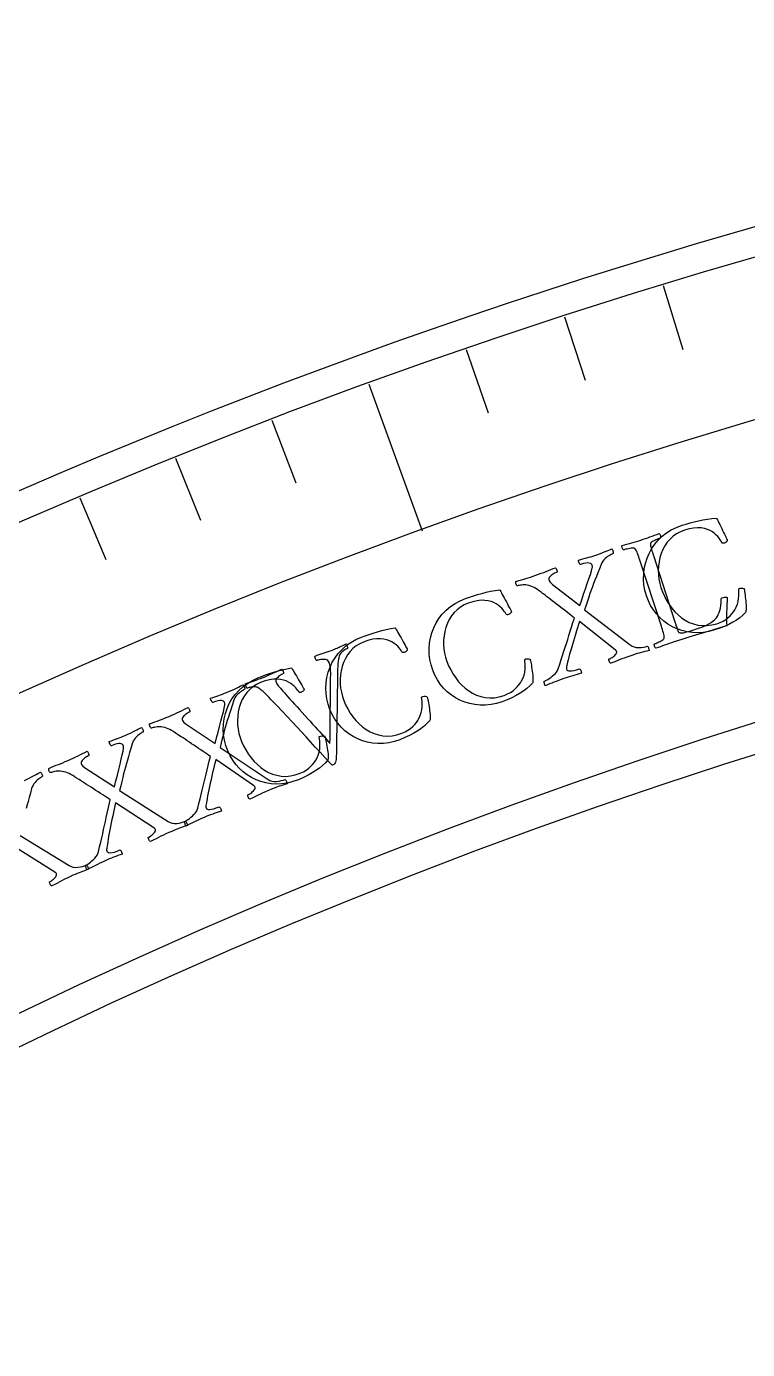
# Model space of a CAD drawing. Header units: millimetres. Extents: x -76 to 76, y -76 to 86.
# Drawn here: x -30.22 to -21.03, y 58.74 to 75.61 of the extents above; entities that cross this region are included whole.
import ezdxf

# ---------------------------------------------------------------- set-up
doc = ezdxf.new("R2010")
doc.units = ezdxf.units.MM
for name, color, linetype in [('CUT_INNER', 6, 'Continuous'), ('CUT_OUTER', 1, 'Continuous'), ('ENGRAVE', 7, 'Continuous'), ('ENGRAVE_FINE', 8, 'Continuous'), ('TEXT', 5, 'Continuous')]:
    doc.layers.add(name, color=color, linetype=linetype)

msp = doc.modelspace()

# ---------------------------------------------------------------- linework, layer by layer
at = {"layer": 'CUT_INNER'}
msp.add_arc((0.0001, -0.0002), 69.5399, 92.274707, 357.539245, dxfattribs=at)
at = {"layer": 'CUT_OUTER'}
msp.add_arc((-0.0035, 0.0066), 75.9926, 99.712835, 124.102167, dxfattribs=at)
at = {"layer": 'ENGRAVE'}
msp.add_lwpolyline([(-25.861, 71.0524), (-25.1805, 69.1827)], dxfattribs=at)
for radius in [75.6124, 73.6227, 69.9276]:
    msp.add_circle((0, 0), radius, dxfattribs=at)
at = {"layer": 'ENGRAVE_FINE'}
for points in [[(-22.1069, 72.3085), (-21.8576, 71.493)], [(-23.3655, 71.9117), (-23.102, 71.1007)], [(-24.617, 71.4929), (-24.3394, 70.6867)], [(-27.0971, 70.5903), (-26.7915, 69.7942)], [(-28.3249, 70.1066), (-28.0055, 69.316)], [(-29.5441, 69.6016), (-29.2109, 68.8166)]]:
    msp.add_lwpolyline(points, dxfattribs=at)
at = {"layer": 'TEXT'}
for points in [[(-21.8665, 69.2512), (-21.8164, 69.2664), (-21.7649, 69.281), (-21.7119, 69.2948), (-21.6573, 69.308), (-21.6016, 69.3198), (-21.5448, 69.3297), (-21.487, 69.3376), (-21.4282, 69.3436), (-21.4269, 69.3411), (-21.4232, 69.3337), (-21.4169, 69.3214), (-21.4081, 69.3042), (-21.3977, 69.2836), (-21.3867, 69.2613), (-21.375, 69.2372), (-21.3626, 69.2114), (-21.3501, 69.1854), (-21.3382, 69.1606), (-21.3268, 69.137), (-21.3159, 69.1146), (-21.3064, 69.0951), (-21.2993, 69.08), (-21.2945, 69.0693), (-21.2921, 69.063), (-21.2908, 69.059), (-21.2916, 69.0543), (-21.2945, 69.0489), (-21.2994, 69.043), (-21.3056, 69.0372), (-21.3123, 69.0323), (-21.3197, 69.0284), (-21.3276, 69.0254), (-21.3346, 69.0236), (-21.3414, 69.0228), (-21.3479, 69.0229), (-21.3541, 69.0239), (-21.3607, 69.0357), (-21.3698, 69.0502), (-21.3812, 69.0672), (-21.3949, 69.0869), (-21.4114, 69.1076), (-21.4312, 69.1279), (-21.4542, 69.1478), (-21.4805, 69.1672), (-21.5103, 69.1847), (-21.5441, 69.1988), (-21.5818, 69.2097), (-21.6234, 69.2173), (-21.6693, 69.22), (-21.72, 69.2162), (-21.7755, 69.2061), (-21.8357, 69.1896), (-21.8889, 69.1694), (-21.9375, 69.1437), (-21.9816, 69.1126), (-22.021, 69.0762), (-22.0559, 69.0353), (-22.0862, 68.9912), (-22.1118, 68.9438), (-22.1328, 68.8931), (-22.1492, 68.8402), (-22.161, 68.7863), (-22.1682, 68.7314), (-22.1708, 68.6754), (-22.169, 68.6195), (-22.163, 68.5649), (-22.1526, 68.5115), (-22.1381, 68.4593), (-22.1176, 68.4025), (-22.0933, 68.3475), (-22.0652, 68.2943), (-22.0334, 68.2429), (-21.9982, 68.1943), (-21.9598, 68.1497), (-21.9183, 68.109), (-21.8736, 68.0722), (-21.826, 68.0403), (-21.7759, 68.0142), (-21.7233, 67.994), (-21.6681, 67.9795), (-21.6106, 67.9719), (-21.5512, 67.9724), (-21.4897, 67.9807), (-21.4261, 67.9971), (-21.383, 68.0126), (-21.3444, 68.0306), (-21.3102, 68.0511), (-21.2806, 68.074), (-21.2547, 68.0983), (-21.2319, 68.1231), (-21.2121, 68.1483), (-21.1954, 68.174), (-21.1765, 68.2097), (-21.1621, 68.2455), (-21.1522, 68.2817), (-21.1468, 68.3181), (-21.1444, 68.3534), (-21.1434, 68.386), (-21.1437, 68.4159), (-21.1455, 68.4432), (-21.1288, 68.4489), (-21.1118, 68.4513), (-21.0948, 68.4505), (-21.0775, 68.4463), (-21.0752, 68.4373), (-21.0727, 68.4245), (-21.07, 68.4078), (-21.0671, 68.3873), (-21.0641, 68.3643), (-21.0613, 68.3404), (-21.0585, 68.3155), (-21.0558, 68.2895), (-21.0536, 68.2637), (-21.052, 68.2393), (-21.0511, 68.2161), (-21.0509, 68.1943), (-21.0514, 68.1749), (-21.0528, 68.1592), (-21.055, 68.1471), (-21.0581, 68.1387), (-21.0934, 68.1048), (-21.1323, 68.0728), (-21.1749, 68.0428), (-21.2211, 68.0146), (-21.2716, 67.9881), (-21.3273, 67.963), (-21.3881, 67.9393), (-21.4541, 67.917), (-21.5261, 67.8977), (-21.5972, 67.8858), (-21.6673, 67.8812), (-21.7364, 67.884), (-21.8038, 67.8935), (-21.8687, 67.9091), (-21.9309, 67.9308), (-21.9906, 67.9585), (-22.0471, 67.9918), (-22.0996, 68.0299), (-22.1482, 68.0729), (-22.1929, 68.1208), (-22.2329, 68.1731), (-22.2676, 68.2292), (-22.2971, 68.2891), (-22.3212, 68.3528), (-22.3405, 68.4225), (-22.3529, 68.492), (-22.3583, 68.5614), (-22.3567, 68.6308), (-22.3486, 68.6991), (-22.3344, 68.7657), (-22.314, 68.8305), (-22.2875, 68.8935), (-22.2549, 68.9536), (-22.2164, 69.01), (-22.1719, 69.0624), (-22.1214, 69.111), (-22.0654, 69.1548), (-22.0042, 69.1928), (-21.9379, 69.2249), (-21.8665, 69.2512)], [(-21.9595, 68.0211), (-21.9588, 68.0188), (-21.9579, 68.016), (-21.9568, 68.0127), (-21.9556, 68.0089), (-21.9524, 67.9991), (-21.9488, 67.9879), (-21.9448, 67.9754), (-21.9403, 67.9614), (-21.9355, 67.9471), (-21.9307, 67.9335), (-21.9258, 67.9206), (-21.9209, 67.9084), (-21.9162, 67.898), (-21.9117, 67.8902), (-21.9076, 67.8851), (-21.9037, 67.8827), (-21.891, 67.8798), (-21.8777, 67.8786), (-21.8636, 67.8791), (-21.8488, 67.8814), (-21.8317, 67.8855), (-21.8106, 67.8912), (-21.7854, 67.8987), (-21.7562, 67.9078), (-21.6454, 67.9433), (-21.6167, 67.9533), (-21.5872, 67.9654), (-21.5568, 67.9796), (-21.5255, 67.9958), (-21.4958, 68.0135), (-21.4701, 68.032), (-21.4483, 68.0513), (-21.4306, 68.0715), (-21.4173, 68.0915), (-21.4054, 68.1139), (-21.3949, 68.1387), (-21.3858, 68.1657), (-21.3786, 68.1959), (-21.3734, 68.2298), (-21.3704, 68.2675), (-21.3696, 68.3089), (-21.3679, 68.3153), (-21.3633, 68.3209), (-21.3556, 68.3258), (-21.345, 68.33), (-21.328, 68.3344), (-21.3136, 68.3364), (-21.3018, 68.3359), (-21.2925, 68.333), (-21.2942, 68.2873), (-21.2961, 68.24), (-21.2981, 68.1914), (-21.3005, 68.1413), (-21.3019, 68.0925), (-21.3015, 68.0479), (-21.2992, 68.0076), (-21.295, 67.9715), (-21.3746, 67.9468), (-21.4541, 67.9225), (-21.5334, 67.8988), (-21.6127, 67.8756), (-21.6943, 67.8515), (-21.7808, 67.8252), (-21.8721, 67.7966), (-21.9682, 67.7658), (-22.0014, 67.7548), (-22.0328, 67.744), (-22.0622, 67.7334), (-22.0898, 67.7229), (-22.1168, 67.7127), (-22.1443, 67.7026), (-22.1725, 67.6927), (-22.2013, 67.6831), (-22.2064, 67.6868), (-22.2107, 67.6923), (-22.2145, 67.6997), (-22.2176, 67.7091), (-22.2199, 67.7187), (-22.221, 67.727), (-22.221, 67.734), (-22.2199, 67.7396), (-22.2127, 67.7422), (-22.203, 67.746), (-22.191, 67.751), (-22.1766, 67.7572), (-22.1614, 67.7642), (-22.1466, 67.7717), (-22.1325, 67.7798), (-22.1189, 67.7883), (-22.1074, 67.7967), (-22.0994, 67.8042), (-22.0948, 67.8109), (-22.0937, 67.8167), (-22.0943, 67.8309), (-22.0965, 67.8465), (-22.1, 67.8637), (-22.105, 67.8823), (-22.111, 67.902), (-22.1173, 67.9224), (-22.124, 67.9436), (-22.131, 67.9655), (-22.4054, 68.8083), (-22.4126, 68.8302), (-22.4198, 68.8514), (-22.4268, 68.8719), (-22.4338, 68.8918), (-22.4408, 68.9103), (-22.4482, 68.9265), (-22.4558, 68.9406), (-22.4637, 68.9525), (-22.4683, 68.9573), (-22.4761, 68.9602), (-22.4871, 68.9612), (-22.5014, 68.9603), (-22.5173, 68.9583), (-22.5335, 68.9557), (-22.55, 68.9526), (-22.5667, 68.949), (-22.5823, 68.9454), (-22.5951, 68.9422), (-22.6053, 68.9395), (-22.6127, 68.9373), (-22.6171, 68.9412), (-22.6212, 68.9468), (-22.6253, 68.9542), (-22.6292, 68.9632), (-22.6322, 68.9726), (-22.6335, 68.9808), (-22.6332, 68.9879), (-22.6313, 68.9939), (-22.6004, 69.0028), (-22.5696, 69.0115), (-22.5391, 69.02), (-22.5088, 69.0283), (-22.4788, 69.0366), (-22.4492, 69.0452), (-22.4199, 69.0541), (-22.3911, 69.0633), (-22.3616, 69.073), (-22.3326, 69.083), (-22.3042, 69.0932), (-22.2762, 69.1037), (-22.2482, 69.1144), (-22.2194, 69.1251), (-22.19, 69.1359), (-22.1599, 69.1467), (-22.1548, 69.143), (-22.1504, 69.1375), (-22.1467, 69.13), (-22.1436, 69.1207), (-22.1415, 69.111), (-22.1404, 69.1027), (-22.1405, 69.0957), (-22.1417, 69.09), (-22.1491, 69.0875), (-22.1589, 69.0837), (-22.1712, 69.0787), (-22.1859, 69.0725), (-22.2014, 69.0656), (-22.2164, 69.0585), (-22.2307, 69.0512), (-22.2444, 69.0436), (-22.2561, 69.0361), (-22.2645, 69.0288), (-22.2696, 69.0217), (-22.2713, 69.0149), (-22.2705, 69.0031), (-22.2687, 68.99), (-22.2656, 68.9757), (-22.2615, 68.96), (-22.2566, 68.9433), (-22.2513, 68.9258), (-22.2457, 68.9077), (-22.2397, 68.8888), (-22.2387, 68.8858), (-22.2377, 68.8828), (-22.2367, 68.8797), (-22.2357, 68.8767), (-22.2348, 68.8737), (-22.2338, 68.8706), (-22.2328, 68.8676), (-22.2318, 68.8646)], [(-23.7311, 68.6144), (-23.6952, 68.6269), (-23.6611, 68.6394), (-23.6285, 68.6516), (-23.5977, 68.6637), (-23.5677, 68.6756), (-23.538, 68.6873), (-23.5085, 68.6987), (-23.4792, 68.7099), (-23.4757, 68.7055), (-23.472, 68.6989), (-23.4681, 68.6901), (-23.4641, 68.6792), (-23.461, 68.6684), (-23.4599, 68.6604), (-23.4609, 68.655), (-23.464, 68.6522), (-23.4719, 68.6492), (-23.4814, 68.6449), (-23.4924, 68.6393), (-23.505, 68.6326), (-23.518, 68.6248), (-23.5301, 68.6161), (-23.5414, 68.6066), (-23.5518, 68.5963), (-23.5599, 68.5853), (-23.5645, 68.5737), (-23.5654, 68.5615), (-23.5627, 68.5487), (-23.5571, 68.5373), (-23.5478, 68.5252), (-23.5349, 68.5124), (-23.5183, 68.4988), (-23.1696, 68.2271), (-23.1453, 68.3005), (-23.1215, 68.3719), (-23.0979, 68.4411), (-23.0747, 68.5082), (-23.0535, 68.5705), (-23.0359, 68.625), (-23.0219, 68.6719), (-23.0115, 68.7111), (-23.0104, 68.717), (-23.01, 68.7228), (-23.0102, 68.7283), (-23.0111, 68.7336), (-23.0122, 68.7383), (-23.013, 68.742), (-23.0137, 68.7445), (-23.0141, 68.7461), (-23.0181, 68.7529), (-23.0253, 68.7591), (-23.0357, 68.7649), (-23.0494, 68.7701), (-23.068, 68.7727), (-23.0932, 68.7705), (-23.1251, 68.7636), (-23.1636, 68.7519), (-23.1672, 68.7533), (-23.1709, 68.7576), (-23.175, 68.7647), (-23.1793, 68.7747), (-23.1831, 68.7854), (-23.1857, 68.7947), (-23.1871, 68.8025), (-23.1874, 68.809), (-23.158, 68.8167), (-23.1302, 68.824), (-23.1042, 68.8308), (-23.0799, 68.8373), (-23.0559, 68.8438), (-23.0308, 68.8511), (-23.0048, 68.8592), (-22.9777, 68.8681), (-22.9405, 68.8807), (-22.9065, 68.8929), (-22.8758, 68.9045), (-22.8482, 68.9156), (-22.8234, 68.9259), (-22.8008, 68.9352), (-22.7804, 68.9435), (-22.7623, 68.9508), (-22.7588, 68.9466), (-22.7553, 68.9407), (-22.7516, 68.9333), (-22.7478, 68.9242), (-22.7449, 68.9147), (-22.7438, 68.9059), (-22.7445, 68.898), (-22.747, 68.8909), (-22.7525, 68.8887), (-22.7607, 68.885), (-22.7716, 68.8796), (-22.7852, 68.8727), (-22.8004, 68.864), (-22.8158, 68.8536), (-22.8314, 68.8414), (-22.8473, 68.8274), (-22.8626, 68.8117), (-22.8762, 68.794), (-22.8882, 68.7746), (-22.8986, 68.7533), (-22.9205, 68.6972), (-22.9409, 68.645), (-22.9599, 68.5967), (-22.9775, 68.5521), (-22.994, 68.5094), (-23.0101, 68.4666), (-23.0257, 68.4237), (-23.0408, 68.3806), (-23.0562, 68.3354), (-23.0728, 68.2863), (-23.0904, 68.233), (-23.1092, 68.1757), (-22.5273, 67.7254), (-22.5048, 67.711), (-22.4795, 67.701), (-22.4515, 67.6951), (-22.4208, 67.6936), (-22.3896, 67.6951), (-22.3605, 67.6984), (-22.3334, 67.7036), (-22.3083, 67.7106), (-22.3041, 67.7065), (-22.3002, 67.7004), (-22.2966, 67.6922), (-22.2933, 67.6819), (-22.2906, 67.6718), (-22.2887, 67.6639), (-22.2878, 67.6582), (-22.2877, 67.6547), (-22.3164, 67.6474), (-22.3431, 67.6406), (-22.3678, 67.6344), (-22.3904, 67.6286), (-22.413, 67.6226), (-22.4378, 67.6154), (-22.4647, 67.6071), (-22.4937, 67.5977), (-22.5334, 67.5842), (-22.5704, 67.5713), (-22.6046, 67.5588), (-22.636, 67.5468), (-22.6674, 67.5345), (-22.7013, 67.5212), (-22.7378, 67.5069), (-22.7769, 67.4916), (-22.7821, 67.4954), (-22.787, 67.5016), (-22.7916, 67.5102), (-22.7958, 67.5211), (-22.7989, 67.5318), (-22.7999, 67.5399), (-22.7989, 67.5453), (-22.7959, 67.548), (-22.7891, 67.5507), (-22.7807, 67.5548), (-22.7706, 67.5603), (-22.7589, 67.5672), (-22.7467, 67.5751), (-22.7352, 67.5838), (-22.7244, 67.5933), (-22.7142, 67.6035), (-22.706, 67.6139), (-22.701, 67.6239), (-22.6992, 67.6336), (-22.7006, 67.6428), (-22.7015, 67.645), (-22.703, 67.6474), (-22.7049, 67.65), (-22.7073, 67.6529), (-22.71, 67.6557), (-22.7127, 67.6581), (-22.7154, 67.6601), (-22.7181, 67.6616), (-23.1747, 68.0233), (-23.1871, 67.9856), (-23.1998, 67.9459), (-23.2128, 67.9044), (-23.2261, 67.8609), (-23.2394, 67.8166), (-23.2525, 67.7729), (-23.2652, 67.7297), (-23.2777, 67.687), (-23.2895, 67.6458), (-23.3002, 67.6073), (-23.3099, 67.5714), (-23.3184, 67.538), (-23.3258, 67.5085), (-23.3317, 67.484), (-23.3363, 67.4644), (-23.3395, 67.4498), (-23.3398, 67.4472), (-23.3403, 67.4439), (-23.3408, 67.4401), (-23.3413, 67.4357), (-23.3416, 67.4309), (-23.3414, 67.4261), (-23.3405, 67.4212), (-23.3391, 67.4162), (-23.3339, 67.4081), (-23.3246, 67.4018), (-23.3111, 67.3974), (-23.2936, 67.3948), (-23.2713, 67.3951), (-23.2437, 67.3994), (-23.2107, 67.4076), (-23.1724, 67.4197), (-23.168, 67.4158), (-23.1637, 67.4098), (-23.1593, 67.4019), (-23.155, 67.392), (-23.1514, 67.3821), (-23.1492, 67.3743), (-23.1485, 67.3686), (-23.1491, 67.3648), (-23.1768, 67.3575), (-23.2048, 67.3499), (-23.233, 67.342), (-23.2614, 67.334), (-23.2897, 67.3257), (-23.3176, 67.3171), (-23.3452, 67.3082), (-23.3723, 67.299), (-23.4088, 67.2861), (-23.4424, 67.2737), (-23.4732, 67.2619), (-23.501, 67.2507), (-23.5276, 67.2397), (-23.5547, 67.2283), (-23.5823, 67.2166), (-23.6103, 67.2046), (-23.6138, 67.2097), (-23.617, 67.2166), (-23.6198, 67.2251), (-23.6222, 67.2353), (-23.6241, 67.2453), (-23.6253, 67.2531), (-23.626, 67.2587), (-23.626, 67.2621), (-23.6201, 67.2647), (-23.6104, 67.2696), (-23.5969, 67.2768), (-23.5795, 67.2863), (-23.5602, 67.2979), (-23.5406, 67.3112), (-23.5208, 67.3263), (-23.5008, 67.3431), (-23.4823, 67.3613), (-23.467, 67.3805), (-23.455, 67.4006), (-23.4463, 67.4217), (-23.4266, 67.4815), (-23.4078, 67.5386), (-23.3901, 67.5931), (-23.3733, 67.645), (-23.3572, 67.6956), (-23.3411, 67.7463), (-23.3252, 67.7971), (-23.3095, 67.848), (-23.2933, 67.9), (-23.2763, 67.954), (-23.2584, 68.0102), (-23.2397, 68.0685), (-23.2581, 68.0836), (-23.279, 68.1003), (-23.3022, 68.1185), (-23.3279, 68.1383), (-23.3549, 68.1592), (-23.3824, 68.1805), (-23.4105, 68.2025), (-23.439, 68.2249), (-23.4673, 68.2472), (-23.4948, 68.2687), (-23.5214, 68.2893), (-23.5472, 68.309), (-23.5714, 68.3275), (-23.5934, 68.3443), (-23.613, 68.3593), (-23.6304, 68.3725), (-23.6446, 68.3834), (-23.6547, 68.3911), (-23.6608, 68.3958), (-23.6628, 68.3973), (-23.6874, 68.4165), (-23.7107, 68.433), (-23.7327, 68.4469), (-23.7533, 68.4582), (-23.7738, 68.4675), (-23.7955, 68.4756), (-23.8183, 68.4824), (-23.8422, 68.488), (-23.8585, 68.4907), (-23.8752, 68.492), (-23.8925, 68.4918), (-23.9102, 68.4902), (-23.9271, 68.4878), (-23.9418, 68.4851), (-23.9542, 68.4822), (-23.9645, 68.4791), (-23.9686, 68.4794), (-23.9727, 68.483), (-23.9768, 68.49), (-23.981, 68.5004), (-23.9844, 68.5116), (-23.986, 68.5211), (-23.9859, 68.529), (-23.9841, 68.5353), (-23.9485, 68.5466), (-23.9155, 68.5568), (-23.8851, 68.5659), (-23.8573, 68.5739), (-23.8295, 68.5821), (-23.7993, 68.5916), (-23.7664, 68.6023), (-23.7311, 68.6144)], [(-24.6253, 68.3189), (-24.5758, 68.3361), (-24.5249, 68.3527), (-24.4725, 68.3687), (-24.4185, 68.384), (-24.3633, 68.3981), (-24.307, 68.4102), (-24.2495, 68.4204), (-24.191, 68.4288), (-24.1896, 68.4263), (-24.1856, 68.4191), (-24.1788, 68.4071), (-24.1694, 68.3902), (-24.1582, 68.37), (-24.1463, 68.3482), (-24.1336, 68.3246), (-24.1202, 68.2994), (-24.1067, 68.2738), (-24.0937, 68.2495), (-24.0814, 68.2264), (-24.0696, 68.2045), (-24.0594, 68.1854), (-24.0516, 68.1705), (-24.0465, 68.1601), (-24.0438, 68.1539), (-24.0424, 68.1499), (-24.043, 68.1452), (-24.0456, 68.1397), (-24.0502, 68.1336), (-24.0562, 68.1275), (-24.0628, 68.1224), (-24.07, 68.1182), (-24.0777, 68.1148), (-24.0847, 68.1128), (-24.0914, 68.1117), (-24.0979, 68.1115), (-24.1041, 68.1123), (-24.1113, 68.1238), (-24.1209, 68.1379), (-24.1329, 68.1545), (-24.1474, 68.1736), (-24.1648, 68.1937), (-24.1854, 68.2131), (-24.2092, 68.2321), (-24.2362, 68.2504), (-24.2667, 68.2667), (-24.301, 68.2795), (-24.3391, 68.2888), (-24.381, 68.2947), (-24.427, 68.2956), (-24.4775, 68.2898), (-24.5325, 68.2775), (-24.5921, 68.2585), (-24.6444, 68.2362), (-24.6919, 68.2086), (-24.7347, 68.1758), (-24.7727, 68.1378), (-24.8059, 68.0956), (-24.8343, 68.0503), (-24.858, 68.0019), (-24.877, 67.9504), (-24.8913, 67.8969), (-24.9009, 67.8426), (-24.9059, 67.7874), (-24.9063, 67.7313), (-24.9022, 67.6756), (-24.894, 67.6212), (-24.8815, 67.5683), (-24.8649, 67.5167), (-24.8421, 67.4608), (-24.8156, 67.4069), (-24.7855, 67.3548), (-24.7517, 67.3047), (-24.7145, 67.2576), (-24.6743, 67.2145), (-24.6312, 67.1755), (-24.585, 67.1405), (-24.5363, 67.1106), (-24.4852, 67.0865), (-24.4318, 67.0684), (-24.376, 67.0562), (-24.3183, 67.0509), (-24.2589, 67.0537), (-24.1978, 67.0645), (-24.135, 67.0834), (-24.0925, 67.1007), (-24.0546, 67.1202), (-24.0213, 67.142), (-23.9926, 67.1661), (-23.9678, 67.1915), (-23.946, 67.2171), (-23.9272, 67.2431), (-23.9115, 67.2695), (-23.894, 67.3058), (-23.8811, 67.3423), (-23.8727, 67.3788), (-23.8688, 67.4154), (-23.8678, 67.4507), (-23.868, 67.4833), (-23.8696, 67.5132), (-23.8724, 67.5404), (-23.8559, 67.5468), (-23.8391, 67.5499), (-23.822, 67.5497), (-23.8046, 67.5463), (-23.802, 67.5374), (-23.799, 67.5246), (-23.7956, 67.5081), (-23.7919, 67.4877), (-23.788, 67.4649), (-23.7842, 67.4411), (-23.7804, 67.4163), (-23.7767, 67.3905), (-23.7734, 67.3648), (-23.7708, 67.3404), (-23.769, 67.3173), (-23.7679, 67.2955), (-23.7677, 67.2762), (-23.7684, 67.2604), (-23.7701, 67.2482), (-23.7729, 67.2397), (-23.8068, 67.2044), (-23.8445, 67.1709), (-23.8858, 67.1392), (-23.9308, 67.1092), (-23.9802, 67.0807), (-24.0349, 67.0533), (-24.0947, 67.0272), (-24.1597, 67.0023), (-24.2309, 66.9801), (-24.3014, 66.9654), (-24.3713, 66.958), (-24.4405, 66.958), (-24.5082, 66.9648), (-24.5736, 66.9778), (-24.6367, 66.9969), (-24.6975, 67.0223), (-24.7552, 67.0532), (-24.8092, 67.0892), (-24.8595, 67.1302), (-24.906, 67.1763), (-24.9481, 67.2269), (-24.9851, 67.2816), (-25.0169, 67.3403), (-25.0436, 67.403), (-25.0656, 67.4718), (-25.0808, 67.5408), (-25.089, 67.61), (-25.0902, 67.6793), (-25.0849, 67.7479), (-25.0733, 67.815), (-25.0556, 67.8806), (-25.0316, 67.9446), (-25.0015, 68.006), (-24.9652, 68.0638), (-24.9228, 68.118), (-24.8744, 68.1686), (-24.8201, 68.2146), (-24.7605, 68.255), (-24.6956, 68.2897), (-24.6253, 68.3189)], [(-25.9544, 67.8251), (-25.9053, 67.8433), (-25.8547, 67.8609), (-25.8026, 67.8778), (-25.749, 67.8942), (-25.694, 67.9094), (-25.6379, 67.9226), (-25.5807, 67.934), (-25.5223, 67.9434), (-25.5209, 67.941), (-25.5167, 67.9339), (-25.5098, 67.922), (-25.5, 67.9053), (-25.4884, 67.8854), (-25.476, 67.8637), (-25.4629, 67.8404), (-25.449, 67.8154), (-25.435, 67.7902), (-25.4216, 67.7661), (-25.4088, 67.7432), (-25.3966, 67.7216), (-25.386, 67.7026), (-25.378, 67.688), (-25.3726, 67.6776), (-25.3698, 67.6715), (-25.3683, 67.6675), (-25.3688, 67.6628), (-25.3713, 67.6573), (-25.3759, 67.651), (-25.3817, 67.6449), (-25.3882, 67.6396), (-25.3953, 67.6352), (-25.403, 67.6318), (-25.4099, 67.6296), (-25.4166, 67.6284), (-25.4231, 67.6281), (-25.4293, 67.6287), (-25.4367, 67.6401), (-25.4466, 67.654), (-25.4589, 67.6703), (-25.4738, 67.6892), (-25.4916, 67.7089), (-25.5125, 67.728), (-25.5367, 67.7464), (-25.5641, 67.7642), (-25.5949, 67.7799), (-25.6294, 67.792), (-25.6677, 67.8006), (-25.7097, 67.8057), (-25.7557, 67.8056), (-25.8061, 67.7989), (-25.8609, 67.7855), (-25.92, 67.7654), (-25.9719, 67.7421), (-26.0189, 67.7136), (-26.061, 67.6799), (-26.0982, 67.6412), (-26.1306, 67.5983), (-26.1582, 67.5525), (-26.1809, 67.5036), (-26.1989, 67.4517), (-26.2121, 67.398), (-26.2207, 67.3435), (-26.2246, 67.2882), (-26.2239, 67.2322), (-26.2187, 67.1765), (-26.2094, 67.1223), (-26.1959, 67.0696), (-26.1783, 67.0184), (-26.1544, 66.963), (-26.1269, 66.9095), (-26.0957, 66.8581), (-26.061, 66.8086), (-26.0229, 66.7622), (-25.9819, 66.72), (-25.938, 66.6818), (-25.8912, 66.6478), (-25.8418, 66.6188), (-25.7902, 66.5957), (-25.7365, 66.5786), (-25.6806, 66.5675), (-25.6227, 66.5633), (-25.5634, 66.5673), (-25.5025, 66.5793), (-25.4401, 66.5995), (-25.3979, 66.6175), (-25.3604, 66.6378), (-25.3276, 66.6602), (-25.2994, 66.6849), (-25.275, 66.7107), (-25.2537, 66.7368), (-25.2355, 66.7632), (-25.2202, 66.7898), (-25.2035, 66.8265), (-25.1913, 66.8632), (-25.1836, 66.8999), (-25.1804, 66.9366), (-25.1801, 66.9719), (-25.181, 67.0045), (-25.1831, 67.0343), (-25.1865, 67.0614), (-25.1701, 67.0682), (-25.1534, 67.0716), (-25.1363, 67.0718), (-25.1188, 67.0687), (-25.116, 67.0598), (-25.1127, 67.0471), (-25.1091, 67.0306), (-25.1049, 67.0103), (-25.1006, 66.9876), (-25.0963, 66.9639), (-25.0921, 66.9392), (-25.0879, 66.9134), (-25.0841, 66.8878), (-25.081, 66.8635), (-25.0787, 66.8404), (-25.0772, 66.8187), (-25.0766, 66.7993), (-25.077, 66.7835), (-25.0785, 66.7713), (-25.0811, 66.7627), (-25.1143, 66.7268), (-25.1513, 66.6926), (-25.192, 66.66), (-25.2364, 66.6292), (-25.2853, 66.5997), (-25.3394, 66.5713), (-25.3987, 66.544), (-25.4632, 66.5178), (-25.534, 66.4943), (-25.6042, 66.4782), (-25.6739, 66.4694), (-25.7431, 66.4681), (-25.8109, 66.4736), (-25.8766, 66.4852), (-25.94, 66.5032), (-26.0013, 66.5273), (-26.0596, 66.5571), (-26.1143, 66.592), (-26.1654, 66.6321), (-26.2128, 66.6773), (-26.2559, 66.727), (-26.2939, 66.781), (-26.3269, 66.839), (-26.3547, 66.9012), (-26.3781, 66.9696), (-26.3946, 67.0383), (-26.4042, 67.1073), (-26.4068, 67.1765), (-26.4028, 67.2453), (-26.3925, 67.3126), (-26.3761, 67.3785), (-26.3533, 67.4429), (-26.3244, 67.5049), (-26.2893, 67.5634), (-26.248, 67.6184), (-26.2005, 67.67), (-26.1472, 67.717), (-26.0884, 67.7586), (-26.0241, 67.7946), (-25.9544, 67.8251)], [(-27.2054, 67.3124), (-27.1738, 67.3254), (-27.1428, 67.3385), (-27.1125, 67.3518), (-27.0828, 67.3653), (-27.0535, 67.3787), (-27.0244, 67.3919), (-26.9955, 67.4048), (-26.9667, 67.4175), (-26.9631, 67.4133), (-26.9594, 67.407), (-26.9555, 67.3986), (-26.9515, 67.3881), (-26.9483, 67.3777), (-26.9468, 67.3697), (-26.9469, 67.364), (-26.9486, 67.3607), (-26.9538, 67.3582), (-26.9614, 67.3541), (-26.9713, 67.3484), (-26.9836, 67.3409), (-26.9968, 67.3322), (-27.0091, 67.3227), (-27.0207, 67.3123), (-27.0314, 67.3011), (-27.0399, 67.2892), (-27.0443, 67.2768), (-27.0447, 67.2638), (-27.0412, 67.2503), (-27.0309, 67.2312), (-27.0128, 67.2056), (-26.9868, 67.1733), (-26.953, 67.1345), (-26.9349, 67.1145), (-26.914, 67.0915), (-26.8903, 67.0654), (-26.8639, 67.0363), (-26.8353, 67.0048), (-26.8055, 66.9718), (-26.7742, 66.9372), (-26.7417, 66.9009), (-26.7084, 66.8638), (-26.675, 66.8268), (-26.6415, 66.7898), (-26.6079, 66.7529), (-26.575, 66.7167), (-26.5435, 66.6819), (-26.5134, 66.6485), (-26.4848, 66.6166), (-26.4583, 66.5867), (-26.4343, 66.5598), (-26.4128, 66.5356), (-26.3939, 66.5143), (-26.3783, 66.4967), (-26.3666, 66.4837), (-26.3589, 66.4752), (-26.3552, 66.4714), (-26.3548, 66.4793), (-26.3544, 66.4937), (-26.3539, 66.5145), (-26.3534, 66.5418), (-26.353, 66.5743), (-26.3525, 66.611), (-26.3522, 66.6518), (-26.3518, 66.6967), (-26.3515, 66.7449), (-26.3511, 66.7956), (-26.3506, 66.8487), (-26.3501, 66.9042), (-26.3495, 66.9612), (-26.3489, 67.0186), (-26.3483, 67.0764), (-26.3477, 67.1347), (-26.3471, 67.1923), (-26.3465, 67.2482), (-26.3459, 67.3023), (-26.3453, 67.3548), (-26.3452, 67.3745), (-26.3459, 67.3945), (-26.3472, 67.4148), (-26.3492, 67.4354), (-26.3519, 67.4552), (-26.3552, 67.473), (-26.3592, 67.4888), (-26.3639, 67.5027), (-26.3714, 67.5169), (-26.3815, 67.5277), (-26.3942, 67.5353), (-26.4095, 67.5396), (-26.4262, 67.5415), (-26.4428, 67.542), (-26.4595, 67.541), (-26.4762, 67.5386), (-26.4915, 67.5356), (-26.5042, 67.5328), (-26.5142, 67.5301), (-26.5216, 67.5277), (-26.5263, 67.5294), (-26.531, 67.534), (-26.5356, 67.5412), (-26.5401, 67.5512), (-26.5437, 67.5619), (-26.5456, 67.571), (-26.5457, 67.5788), (-26.5441, 67.585), (-26.517, 67.5945), (-26.4906, 67.6035), (-26.4649, 67.612), (-26.4399, 67.6202), (-26.4149, 67.6284), (-26.3893, 67.6373), (-26.3632, 67.6469), (-26.3364, 67.6571), (-26.3145, 67.6657), (-26.295, 67.6735), (-26.278, 67.6805), (-26.2635, 67.6866), (-26.2502, 67.6924), (-26.2371, 67.6983), (-26.2241, 67.7042), (-26.2114, 67.7102), (-26.1979, 67.7166), (-26.183, 67.7235), (-26.1666, 67.731), (-26.1486, 67.739), (-26.1451, 67.7347), (-26.1415, 67.7281), (-26.1379, 67.7192), (-26.1343, 67.7081), (-26.1315, 67.6972), (-26.13, 67.6893), (-26.1299, 67.6842), (-26.1312, 67.682), (-26.1389, 67.6783), (-26.1501, 67.6718), (-26.1646, 67.6626), (-26.1826, 67.6507), (-26.2007, 67.6366), (-26.2157, 67.6208), (-26.2276, 67.6033), (-26.2364, 67.5842), (-26.2413, 67.568), (-26.2456, 67.5462), (-26.2493, 67.5188), (-26.2523, 67.4857), (-26.2548, 67.4503), (-26.2566, 67.4159), (-26.2577, 67.3825), (-26.2582, 67.35), (-26.2593, 67.2747), (-26.2602, 67.2026), (-26.2611, 67.1337), (-26.2618, 67.0679), (-26.2625, 67.0042), (-26.2634, 66.9417), (-26.2643, 66.8803), (-26.2654, 66.8199), (-26.2664, 66.7595), (-26.2674, 66.698), (-26.2684, 66.6354), (-26.2693, 66.5716), (-26.2703, 66.5055), (-26.2716, 66.4359), (-26.2731, 66.3627), (-26.2749, 66.286), (-26.2761, 66.2655), (-26.2788, 66.2478), (-26.2831, 66.233), (-26.2889, 66.221), (-26.2959, 66.2112), (-26.3037, 66.2031), (-26.3123, 66.1967), (-26.3217, 66.1919), (-26.3249, 66.1916), (-26.3284, 66.193), (-26.3323, 66.1961), (-26.3366, 66.2009), (-26.341, 66.2061), (-26.345, 66.2104), (-26.3486, 66.2139), (-26.352, 66.2165), (-26.4175, 66.2883), (-26.4809, 66.3576), (-26.542, 66.4245), (-26.6011, 66.489), (-26.6593, 66.5525), (-26.718, 66.6164), (-26.7773, 66.6809), (-26.8372, 66.7458), (-26.8991, 66.8126), (-26.9645, 66.8825), (-27.0334, 66.9555), (-27.1059, 67.0317), (-27.128, 67.0551), (-27.1494, 67.0771), (-27.1701, 67.0977), (-27.1901, 67.1168), (-27.2099, 67.1346), (-27.2299, 67.1512), (-27.2501, 67.1665), (-27.2705, 67.1805), (-27.2795, 67.1856), (-27.2903, 67.1891), (-27.3027, 67.1911), (-27.3168, 67.1916), (-27.3315, 67.1909), (-27.3459, 67.1895), (-27.3598, 67.1874), (-27.3732, 67.1846), (-27.3856, 67.1816), (-27.3961, 67.1788), (-27.4048, 67.1761), (-27.4117, 67.1735), (-27.4133, 67.1749), (-27.4159, 67.1796), (-27.4197, 67.1877), (-27.4246, 67.1993), (-27.4292, 67.2111), (-27.4324, 67.2199), (-27.434, 67.2258), (-27.4342, 67.2287), (-27.4013, 67.2409), (-27.3712, 67.2517), (-27.3439, 67.2613), (-27.3195, 67.2696), (-27.295, 67.278), (-27.2679, 67.288), (-27.238, 67.2994), (-27.2054, 67.3124)], [(-27.2736, 67.3054), (-27.2249, 67.3246), (-27.1747, 67.3431), (-27.1229, 67.3611), (-27.0696, 67.3786), (-27.0149, 67.3948), (-26.9591, 67.4091), (-26.9021, 67.4216), (-26.844, 67.4322), (-26.8425, 67.4298), (-26.8382, 67.4228), (-26.831, 67.411), (-26.8208, 67.3945), (-26.8089, 67.3748), (-26.7961, 67.3534), (-26.7825, 67.3304), (-26.7681, 67.3057), (-26.7537, 67.2807), (-26.7398, 67.2569), (-26.7265, 67.2343), (-26.7139, 67.2128), (-26.7029, 67.1941), (-26.6946, 67.1796), (-26.689, 67.1693), (-26.6861, 67.1633), (-26.6846, 67.1593), (-26.685, 67.1546), (-26.6874, 67.149), (-26.6918, 67.1427), (-26.6975, 67.1364), (-26.7039, 67.131), (-26.7109, 67.1265), (-26.7185, 67.1229), (-26.7254, 67.1206), (-26.7321, 67.1193), (-26.7385, 67.1188), (-26.7448, 67.1193), (-26.7524, 67.1306), (-26.7625, 67.1443), (-26.7752, 67.1604), (-26.7905, 67.1789), (-26.8086, 67.1983), (-26.8299, 67.217), (-26.8545, 67.2349), (-26.8822, 67.2522), (-26.9133, 67.2673), (-26.9481, 67.2787), (-26.9865, 67.2866), (-27.0286, 67.2908), (-27.0746, 67.2899), (-27.1248, 67.2822), (-27.1793, 67.2677), (-27.2381, 67.2464), (-27.2895, 67.2221), (-27.3359, 67.1927), (-27.3774, 67.1582), (-27.4138, 67.1187), (-27.4454, 67.0753), (-27.472, 67.0289), (-27.4938, 66.9796), (-27.5108, 66.9274), (-27.523, 66.8734), (-27.5305, 66.8187), (-27.5333, 66.7634), (-27.5315, 66.7074), (-27.5253, 66.6518), (-27.5149, 66.5978), (-27.5004, 66.5454), (-27.4817, 66.4945), (-27.4568, 66.4396), (-27.4282, 66.3867), (-27.3961, 66.3359), (-27.3603, 66.2871), (-27.3214, 66.2414), (-27.2795, 66.2), (-27.2349, 66.1627), (-27.1874, 66.1296), (-27.1375, 66.1015), (-27.0855, 66.0795), (-27.0314, 66.0635), (-26.9753, 66.0534), (-26.9174, 66.0504), (-26.8582, 66.0555), (-26.7975, 66.0688), (-26.7355, 66.0901), (-26.6937, 66.109), (-26.6566, 66.13), (-26.6242, 66.153), (-26.5965, 66.1782), (-26.5726, 66.2045), (-26.5518, 66.2311), (-26.5341, 66.2578), (-26.5194, 66.2847), (-26.5034, 66.3217), (-26.4919, 66.3586), (-26.4849, 66.3955), (-26.4824, 66.4322), (-26.4828, 66.4675), (-26.4843, 66.5001), (-26.4871, 66.5299), (-26.491, 66.5569), (-26.4747, 66.564), (-26.4581, 66.5677), (-26.441, 66.5682), (-26.4235, 66.5655), (-26.4205, 66.5567), (-26.4169, 66.544), (-26.4129, 66.5276), (-26.4084, 66.5074), (-26.4036, 66.4848), (-26.3989, 66.4612), (-26.3942, 66.4365), (-26.3895, 66.4109), (-26.3852, 66.3853), (-26.3817, 66.3611), (-26.3789, 66.3381), (-26.377, 66.3163), (-26.376, 66.297), (-26.3761, 66.2812), (-26.3774, 66.269), (-26.3797, 66.2603), (-26.4123, 66.2238), (-26.4486, 66.1888), (-26.4886, 66.1555), (-26.5324, 66.1238), (-26.5807, 66.0933), (-26.6343, 66.0639), (-26.693, 66.0355), (-26.757, 66.008), (-26.8273, 65.9831), (-26.8972, 65.9656), (-26.9667, 65.9555), (-27.0359, 65.9528), (-27.1038, 65.957), (-27.1697, 65.9674), (-27.2334, 65.984), (-27.2952, 66.007), (-27.3541, 66.0357), (-27.4094, 66.0695), (-27.4613, 66.1086), (-27.5096, 66.1528), (-27.5536, 66.2017), (-27.5927, 66.2549), (-27.6268, 66.3123), (-27.6558, 66.3739), (-27.6806, 66.4418), (-27.6984, 66.5102), (-27.7093, 66.579), (-27.7133, 66.6482), (-27.7106, 66.717), (-27.7017, 66.7845), (-27.6865, 66.8507), (-27.665, 66.9155), (-27.6373, 66.9781), (-27.6033, 67.0373), (-27.5631, 67.0931), (-27.5167, 67.1456), (-27.4643, 67.1936), (-27.4063, 67.2363), (-27.3427, 67.2736), (-27.2736, 67.3054)], [(-28.4054, 66.8149), (-28.3706, 66.8299), (-28.3373, 66.8446), (-28.3057, 66.8591), (-28.2758, 66.8733), (-28.2467, 66.8872), (-28.2179, 66.9009), (-28.1892, 66.9144), (-28.1607, 66.9276), (-28.1569, 66.9234), (-28.1528, 66.9171), (-28.1483, 66.9086), (-28.1435, 66.8979), (-28.1397, 66.8874), (-28.1381, 66.8794), (-28.1387, 66.874), (-28.1416, 66.8711), (-28.1493, 66.8675), (-28.1584, 66.8625), (-28.1691, 66.8562), (-28.1812, 66.8486), (-28.1936, 66.8399), (-28.2051, 66.8305), (-28.2156, 66.8202), (-28.2253, 66.8092), (-28.2327, 66.7977), (-28.2364, 66.7858), (-28.2365, 66.7736), (-28.233, 66.761), (-28.2265, 66.75), (-28.2165, 66.7386), (-28.2027, 66.7266), (-28.1852, 66.7143), (-27.8185, 66.4672), (-27.7995, 66.5422), (-27.7806, 66.615), (-27.7618, 66.6857), (-27.7433, 66.7542), (-27.7265, 66.8178), (-27.7126, 66.8734), (-27.7019, 66.9211), (-27.6942, 66.961), (-27.6936, 66.967), (-27.6936, 66.9728), (-27.6942, 66.9783), (-27.6954, 66.9835), (-27.6968, 66.9881), (-27.6979, 66.9917), (-27.6987, 66.9942), (-27.6993, 66.9957), (-27.7037, 67.0022), (-27.7113, 67.008), (-27.7221, 67.013), (-27.7361, 67.0172), (-27.7549, 67.0186), (-27.7799, 67.0146), (-27.8112, 67.0055), (-27.8488, 66.9912), (-27.8524, 66.9924), (-27.8565, 66.9964), (-27.861, 67.0032), (-27.866, 67.0129), (-27.8705, 67.0233), (-27.8738, 67.0323), (-27.8758, 67.0401), (-27.8765, 67.0465), (-27.8476, 67.0562), (-27.8205, 67.0654), (-27.795, 67.074), (-27.7711, 67.0821), (-27.7476, 67.0903), (-27.7232, 67.0994), (-27.6978, 67.1092), (-27.6714, 67.1199), (-27.6351, 67.1351), (-27.602, 67.1496), (-27.5721, 67.1633), (-27.5455, 67.1763), (-27.5214, 67.1883), (-27.4995, 67.1991), (-27.4797, 67.2088), (-27.4621, 67.2173), (-27.4584, 67.2133), (-27.4545, 67.2078), (-27.4503, 67.2006), (-27.4459, 67.1917), (-27.4423, 67.1824), (-27.4406, 67.1738), (-27.4408, 67.1658), (-27.4428, 67.1586), (-27.4481, 67.156), (-27.456, 67.1517), (-27.4665, 67.1456), (-27.4796, 67.1378), (-27.4941, 67.1281), (-27.5088, 67.1166), (-27.5236, 67.1034), (-27.5385, 67.0884), (-27.5526, 67.0716), (-27.565, 67.0531), (-27.5756, 67.0328), (-27.5845, 67.0108), (-27.6025, 66.9534), (-27.6193, 66.8999), (-27.6349, 66.8504), (-27.6493, 66.8047), (-27.6629, 66.761), (-27.676, 66.7172), (-27.6886, 66.6733), (-27.7007, 66.6293), (-27.7129, 66.5831), (-27.7261, 66.5329), (-27.74, 66.4786), (-27.7548, 66.4201), (-27.1432, 66.011), (-27.1198, 65.9982), (-27.0939, 65.9899), (-27.0656, 65.986), (-27.0348, 65.9866), (-27.0038, 65.9902), (-26.975, 65.9956), (-26.9483, 66.0026), (-26.9237, 66.0113), (-26.9193, 66.0075), (-26.915, 66.0017), (-26.9108, 65.9938), (-26.9068, 65.9838), (-26.9034, 65.9739), (-26.901, 65.9661), (-26.8996, 65.9605), (-26.8993, 65.957), (-26.9275, 65.9477), (-26.9536, 65.9391), (-26.9778, 65.9312), (-26.9999, 65.9239), (-27.0221, 65.9163), (-27.0463, 65.9075), (-27.0726, 65.8973), (-27.1009, 65.8859), (-27.1396, 65.8698), (-27.1756, 65.8543), (-27.2089, 65.8395), (-27.2394, 65.8253), (-27.2698, 65.8109), (-27.3028, 65.7953), (-27.3382, 65.7785), (-27.3761, 65.7605), (-27.3816, 65.764), (-27.3869, 65.7699), (-27.392, 65.7781), (-27.397, 65.7887), (-27.4008, 65.7992), (-27.4024, 65.8071), (-27.4018, 65.8126), (-27.399, 65.8155), (-27.3924, 65.8187), (-27.3842, 65.8233), (-27.3746, 65.8295), (-27.3634, 65.8372), (-27.3518, 65.846), (-27.3409, 65.8555), (-27.3307, 65.8657), (-27.3213, 65.8765), (-27.3138, 65.8875), (-27.3095, 65.8978), (-27.3084, 65.9076), (-27.3104, 65.9167), (-27.3115, 65.9188), (-27.3131, 65.9211), (-27.3152, 65.9236), (-27.3178, 65.9263), (-27.3207, 65.9289), (-27.3236, 65.9311), (-27.3264, 65.9329), (-27.3292, 65.9343), (-27.8096, 66.2636), (-27.8194, 66.2251), (-27.8293, 66.1847), (-27.8394, 66.1423), (-27.8497, 66.098), (-27.86, 66.0529), (-27.87, 66.0084), (-27.8797, 65.9644), (-27.8892, 65.9209), (-27.8982, 65.8791), (-27.9062, 65.8399), (-27.9133, 65.8034), (-27.9196, 65.7696), (-27.9248, 65.7396), (-27.9291, 65.7147), (-27.9323, 65.6949), (-27.9345, 65.6801), (-27.9347, 65.6774), (-27.9348, 65.6742), (-27.9351, 65.6703), (-27.9353, 65.6659), (-27.9353, 65.6611), (-27.9347, 65.6563), (-27.9335, 65.6515), (-27.9318, 65.6466), (-27.926, 65.6389), (-27.9163, 65.6332), (-27.9026, 65.6298), (-27.8849, 65.6284), (-27.8627, 65.6302), (-27.8355, 65.6364), (-27.8031, 65.6469), (-27.7657, 65.6616), (-27.7611, 65.6579), (-27.7563, 65.6523), (-27.7515, 65.6447), (-27.7465, 65.6351), (-27.7422, 65.6255), (-27.7395, 65.6179), (-27.7383, 65.6122), (-27.7387, 65.6084), (-27.7659, 65.5992), (-27.7932, 65.5897), (-27.8208, 65.5799), (-27.8486, 65.5699), (-27.8763, 65.5597), (-27.9035, 65.5492), (-27.9304, 65.5384), (-27.9568, 65.5273), (-27.9923, 65.5119), (-28.025, 65.4973), (-28.0549, 65.4834), (-28.0819, 65.4704), (-28.1077, 65.4575), (-28.1339, 65.4442), (-28.1606, 65.4307), (-28.1877, 65.4168), (-28.1916, 65.4217), (-28.1952, 65.4283), (-28.1986, 65.4366), (-28.2017, 65.4466), (-28.2043, 65.4564), (-28.2061, 65.4641), (-28.2071, 65.4697), (-28.2074, 65.4731), (-28.2017, 65.4761), (-28.1923, 65.4816), (-28.1793, 65.4897), (-28.1627, 65.5004), (-28.1442, 65.5133), (-28.1256, 65.5279), (-28.1069, 65.5443), (-28.088, 65.5625), (-28.0708, 65.582), (-28.0569, 65.6021), (-28.0464, 65.6231), (-28.0391, 65.6447), (-28.0236, 65.7057), (-28.0088, 65.764), (-27.9948, 65.8196), (-27.9817, 65.8725), (-27.9691, 65.9241), (-27.9566, 65.9758), (-27.9442, 66.0276), (-27.932, 66.0794), (-27.9195, 66.1323), (-27.9062, 66.1875), (-27.8923, 66.2447), (-27.8776, 66.3042), (-27.897, 66.318), (-27.919, 66.3332), (-27.9434, 66.3497), (-27.9704, 66.3677), (-27.9988, 66.3867), (-28.0277, 66.4061), (-28.0572, 66.4261), (-28.0872, 66.4465), (-28.117, 66.4668), (-28.1458, 66.4863), (-28.1738, 66.505), (-28.201, 66.523), (-28.2264, 66.5397), (-28.2495, 66.5549), (-28.2701, 66.5685), (-28.2883, 66.5805), (-28.3032, 66.5904), (-28.3139, 66.5974), (-28.3202, 66.6016), (-28.3224, 66.603), (-28.3482, 66.6205), (-28.3726, 66.6354), (-28.3955, 66.6477), (-28.4168, 66.6575), (-28.4379, 66.6654), (-28.4601, 66.672), (-28.4833, 66.6772), (-28.5076, 66.6812), (-28.524, 66.6828), (-28.5408, 66.6829), (-28.558, 66.6815), (-28.5756, 66.6787), (-28.5923, 66.6751), (-28.6067, 66.6714), (-28.6189, 66.6677), (-28.629, 66.6639), (-28.6331, 66.6638), (-28.6374, 66.6672), (-28.642, 66.6739), (-28.6469, 66.6839), (-28.6511, 66.6949), (-28.6533, 66.7043), (-28.6538, 66.7122), (-28.6524, 66.7185), (-28.6177, 66.7322), (-28.5854, 66.7447), (-28.5557, 66.7559), (-28.5286, 66.7658), (-28.5014, 66.7759), (-28.4719, 66.7874), (-28.4399, 66.8004), (-28.4054, 66.8149)], [(-29.6927, 66.2528), (-29.6581, 66.2685), (-29.6252, 66.2839), (-29.5938, 66.299), (-29.5642, 66.3138), (-29.5354, 66.3283), (-29.5068, 66.3425), (-29.4784, 66.3565), (-29.4502, 66.3703), (-29.4463, 66.3662), (-29.442, 66.3599), (-29.4374, 66.3515), (-29.4324, 66.3409), (-29.4284, 66.3305), (-29.4267, 66.3226), (-29.4272, 66.3171), (-29.43, 66.3141), (-29.4376, 66.3104), (-29.4466, 66.3053), (-29.4572, 66.2988), (-29.4691, 66.2909), (-29.4814, 66.282), (-29.4927, 66.2723), (-29.503, 66.2619), (-29.5125, 66.2507), (-29.5196, 66.239), (-29.5231, 66.227), (-29.523, 66.2148), (-29.5192, 66.2023), (-29.5126, 66.1915), (-29.5023, 66.1802), (-29.4882, 66.1686), (-29.4705, 66.1565), (-29.0992, 65.9166), (-29.0815, 65.9919), (-29.0641, 66.0651), (-29.0467, 66.1361), (-29.0295, 66.205), (-29.0139, 66.2689), (-29.0011, 66.3248), (-28.9913, 66.3727), (-28.9844, 66.4127), (-28.9839, 66.4187), (-28.984, 66.4245), (-28.9847, 66.43), (-28.986, 66.4352), (-28.9875, 66.4398), (-28.9887, 66.4433), (-28.9896, 66.4458), (-28.9901, 66.4473), (-28.9947, 66.4537), (-29.0024, 66.4593), (-29.0133, 66.4641), (-29.0274, 66.4681), (-29.0462, 66.4691), (-29.0711, 66.4647), (-29.1023, 66.455), (-29.1396, 66.4399), (-29.1432, 66.441), (-29.1474, 66.4449), (-29.152, 66.4517), (-29.1572, 66.4612), (-29.1619, 66.4716), (-29.1653, 66.4806), (-29.1675, 66.4883), (-29.1683, 66.4946), (-29.1397, 66.505), (-29.1127, 66.5147), (-29.0873, 66.5238), (-29.0637, 66.5323), (-29.0403, 66.541), (-29.0161, 66.5505), (-28.9908, 66.5608), (-28.9646, 66.572), (-28.9287, 66.5879), (-28.8959, 66.603), (-28.8663, 66.6173), (-28.8398, 66.6308), (-28.816, 66.6433), (-28.7944, 66.6545), (-28.7748, 66.6646), (-28.7573, 66.6734), (-28.7535, 66.6695), (-28.7495, 66.6641), (-28.7452, 66.6569), (-28.7406, 66.6482), (-28.7368, 66.639), (-28.735, 66.6304), (-28.735, 66.6224), (-28.7369, 66.6151), (-28.7421, 66.6125), (-28.7499, 66.608), (-28.7603, 66.6017), (-28.7733, 66.5936), (-28.7876, 66.5836), (-28.802, 66.5719), (-28.8166, 66.5584), (-28.8312, 66.5431), (-28.845, 66.526), (-28.857, 66.5073), (-28.8672, 66.4868), (-28.8757, 66.4647), (-28.8926, 66.4069), (-28.9083, 66.3531), (-28.923, 66.3033), (-28.9365, 66.2573), (-28.9493, 66.2134), (-28.9615, 66.1693), (-28.9732, 66.1251), (-28.9845, 66.0809), (-28.9958, 66.0346), (-29.008, 65.9841), (-29.0209, 65.9295), (-29.0346, 65.8708), (-28.4151, 65.4736), (-28.3915, 65.4613), (-28.3654, 65.4534), (-28.337, 65.4501), (-28.3062, 65.4513), (-28.2754, 65.4555), (-28.2467, 65.4614), (-28.2201, 65.4689), (-28.1957, 65.4781), (-28.1912, 65.4744), (-28.1867, 65.4687), (-28.1824, 65.4608), (-28.1782, 65.4509), (-28.1746, 65.441), (-28.1721, 65.4333), (-28.1706, 65.4277), (-28.1702, 65.4243), (-28.1982, 65.4145), (-28.2242, 65.4054), (-28.2482, 65.397), (-28.2702, 65.3893), (-28.2922, 65.3812), (-28.3163, 65.3719), (-28.3423, 65.3613), (-28.3704, 65.3493), (-28.4088, 65.3324), (-28.4445, 65.3162), (-28.4775, 65.3008), (-28.5077, 65.2861), (-28.5379, 65.2711), (-28.5705, 65.2548), (-28.6056, 65.2374), (-28.6432, 65.2186), (-28.6487, 65.222), (-28.6541, 65.2277), (-28.6594, 65.2359), (-28.6646, 65.2464), (-28.6686, 65.2568), (-28.6703, 65.2647), (-28.6699, 65.2702), (-28.6671, 65.2731), (-28.6605, 65.2764), (-28.6525, 65.2813), (-28.6429, 65.2876), (-28.6319, 65.2955), (-28.6205, 65.3045), (-28.6098, 65.3142), (-28.5998, 65.3246), (-28.5906, 65.3357), (-28.5833, 65.3468), (-28.5792, 65.3572), (-28.5783, 65.3669), (-28.5805, 65.376), (-28.5816, 65.3781), (-28.5833, 65.3803), (-28.5854, 65.3828), (-28.5881, 65.3855), (-28.591, 65.388), (-28.5939, 65.3902), (-28.5968, 65.3919), (-28.5996, 65.3932), (-29.0863, 65.7132), (-29.0953, 65.6745), (-29.1045, 65.6339), (-29.1138, 65.5913), (-29.1232, 65.5468), (-29.1326, 65.5016), (-29.1417, 65.4569), (-29.1506, 65.4127), (-29.1593, 65.3691), (-29.1674, 65.327), (-29.1747, 65.2877), (-29.1811, 65.2511), (-29.1867, 65.2171), (-29.1914, 65.1871), (-29.1951, 65.1621), (-29.198, 65.1422), (-29.1999, 65.1274), (-29.2, 65.1247), (-29.2001, 65.1214), (-29.2003, 65.1176), (-29.2005, 65.1131), (-29.2003, 65.1084), (-29.1997, 65.1036), (-29.1984, 65.0988), (-29.1965, 65.094), (-29.1906, 65.0863), (-29.1808, 65.0809), (-29.167, 65.0777), (-29.1493, 65.0767), (-29.1272, 65.0789), (-29.1, 65.0856), (-29.0679, 65.0967), (-29.0308, 65.1122), (-29.0261, 65.1086), (-29.0212, 65.1031), (-29.0162, 65.0956), (-29.011, 65.0861), (-29.0066, 65.0766), (-29.0037, 65.069), (-29.0024, 65.0633), (-29.0027, 65.0595), (-29.0297, 65.0497), (-29.0569, 65.0397), (-29.0843, 65.0294), (-29.1119, 65.0189), (-29.1393, 65.0081), (-29.1664, 64.9971), (-29.193, 64.9858), (-29.2192, 64.9742), (-29.2545, 64.9582), (-29.2869, 64.9429), (-29.3164, 64.9285), (-29.3432, 64.9148), (-29.3687, 64.9015), (-29.3947, 64.8877), (-29.4211, 64.8737), (-29.4479, 64.8592), (-29.4519, 64.864), (-29.4557, 64.8706), (-29.4592, 64.8788), (-29.4625, 64.8888), (-29.4653, 64.8985), (-29.4672, 64.9062), (-29.4684, 64.9117), (-29.4687, 64.9152), (-29.463, 64.9182), (-29.4538, 64.924), (-29.441, 64.9323), (-29.4246, 64.9433), (-29.4063, 64.9566), (-29.388, 64.9716), (-29.3696, 64.9883), (-29.3511, 65.0069), (-29.3343, 65.0267), (-29.3208, 65.0471), (-29.3106, 65.0682), (-29.3038, 65.09), (-29.2894, 65.1513), (-29.2758, 65.2098), (-29.2629, 65.2657), (-29.2508, 65.3188), (-29.2392, 65.3707), (-29.2277, 65.4226), (-29.2163, 65.4746), (-29.2051, 65.5267), (-29.1936, 65.5799), (-29.1814, 65.6352), (-29.1686, 65.6928), (-29.155, 65.7525), (-29.1748, 65.7659), (-29.197, 65.7806), (-29.2218, 65.7968), (-29.249, 65.8142), (-29.2778, 65.8326), (-29.3071, 65.8515), (-29.337, 65.8708), (-29.3673, 65.8907), (-29.3975, 65.9104), (-29.4268, 65.9293), (-29.4551, 65.9475), (-29.4826, 65.9649), (-29.5084, 65.9812), (-29.5317, 65.996), (-29.5526, 66.0092), (-29.5711, 66.0208), (-29.5861, 66.0304), (-29.5969, 66.0372), (-29.6034, 66.0413), (-29.6055, 66.0427), (-29.6317, 66.0596), (-29.6564, 66.074), (-29.6795, 66.0859), (-29.701, 66.0953), (-29.7223, 66.1028), (-29.7446, 66.1089), (-29.7679, 66.1138), (-29.7922, 66.1172), (-29.8087, 66.1185), (-29.8255, 66.1183), (-29.8426, 66.1166), (-29.8602, 66.1134), (-29.8768, 66.1095), (-29.8911, 66.1055), (-29.9033, 66.1015), (-29.9132, 66.0975), (-29.9173, 66.0974), (-29.9218, 66.1007), (-29.9265, 66.1073), (-29.9316, 66.1172), (-29.9359, 66.1281), (-29.9384, 66.1375), (-29.939, 66.1454), (-29.9378, 66.1518), (-29.9033, 66.1661), (-29.8713, 66.1792), (-29.8418, 66.191), (-29.8148, 66.2014), (-29.7879, 66.212), (-29.7586, 66.2241), (-29.7268, 66.2377), (-29.6927, 66.2528)]]:
    msp.add_lwpolyline(points, close=True, dxfattribs=at)
for points in [[(-30.2471, 65.9992), (-30.2114, 66.0158), (-30.179, 66.0316), (-30.1496, 66.0464), (-30.1235, 66.0604), (-30.0999, 66.0733), (-30.0784, 66.085), (-30.0591, 66.0954), (-30.0418, 66.1046), (-30.0379, 66.1008), (-30.0338, 66.0954), (-30.0293, 66.0884), (-30.0246, 66.0797), (-30.0206, 66.0706), (-30.0186, 66.062), (-30.0184, 66.0541), (-30.0202, 66.0467), (-30.0254, 66.044), (-30.0331, 66.0394), (-30.0434, 66.0329), (-30.0562, 66.0245), (-30.0703, 66.0143), (-30.0845, 66.0023), (-30.0988, 65.9885), (-30.1131, 65.9729), (-30.1265, 65.9555), (-30.1382, 65.9366), (-30.1481, 65.9159), (-30.1561, 65.8936), (-30.1718, 65.8356), (-30.1865, 65.7815), (-30.2002, 65.7313), (-30.2129, 65.6852), (-30.2248, 65.6409)], [(-30.3034, 65.2968), (-29.6764, 64.9116), (-29.6525, 64.8998), (-29.6263, 64.8924), (-29.5979, 64.8897), (-29.5671, 64.8914), (-29.5363, 64.8962), (-29.5077, 64.9027), (-29.4813, 64.9107), (-29.4571, 64.9204), (-29.4525, 64.9168), (-29.448, 64.9111), (-29.4435, 64.9034), (-29.4391, 64.8936), (-29.4354, 64.8838), (-29.4327, 64.8761), (-29.4311, 64.8705), (-29.4306, 64.8671), (-29.4584, 64.8567), (-29.4842, 64.8471), (-29.5081, 64.8382), (-29.5299, 64.8301), (-29.5518, 64.8217), (-29.5756, 64.8119), (-29.6015, 64.8008), (-29.6293, 64.7883), (-29.6674, 64.7706), (-29.7027, 64.7537), (-29.7354, 64.7377), (-29.7654, 64.7223), (-29.7952, 64.7068), (-29.8275, 64.6899), (-29.8623, 64.6718), (-29.8995, 64.6523), (-29.9051, 64.6556), (-29.9106, 64.6612), (-29.9161, 64.6692), (-29.9214, 64.6796), (-29.9256, 64.69), (-29.9276, 64.6979), (-29.9272, 64.7033), (-29.9245, 64.7063), (-29.918, 64.7098), (-29.91, 64.7148), (-29.9006, 64.7213), (-29.8897, 64.7294), (-29.8784, 64.7386), (-29.8679, 64.7485), (-29.8582, 64.7591), (-29.8492, 64.7703), (-29.8421, 64.7816), (-29.8382, 64.7921), (-29.8375, 64.8019), (-29.8399, 64.8109), (-29.841, 64.8129), (-29.8427, 64.8152), (-29.8449, 64.8176), (-29.8477, 64.8202), (-29.8506, 64.8227), (-29.8536, 64.8248), (-29.8564, 64.8265), (-29.8593, 64.8277), (-30.3521, 65.1382)]]:
    msp.add_lwpolyline(points, dxfattribs=at)

doc.saveas('drawing.dxf')
